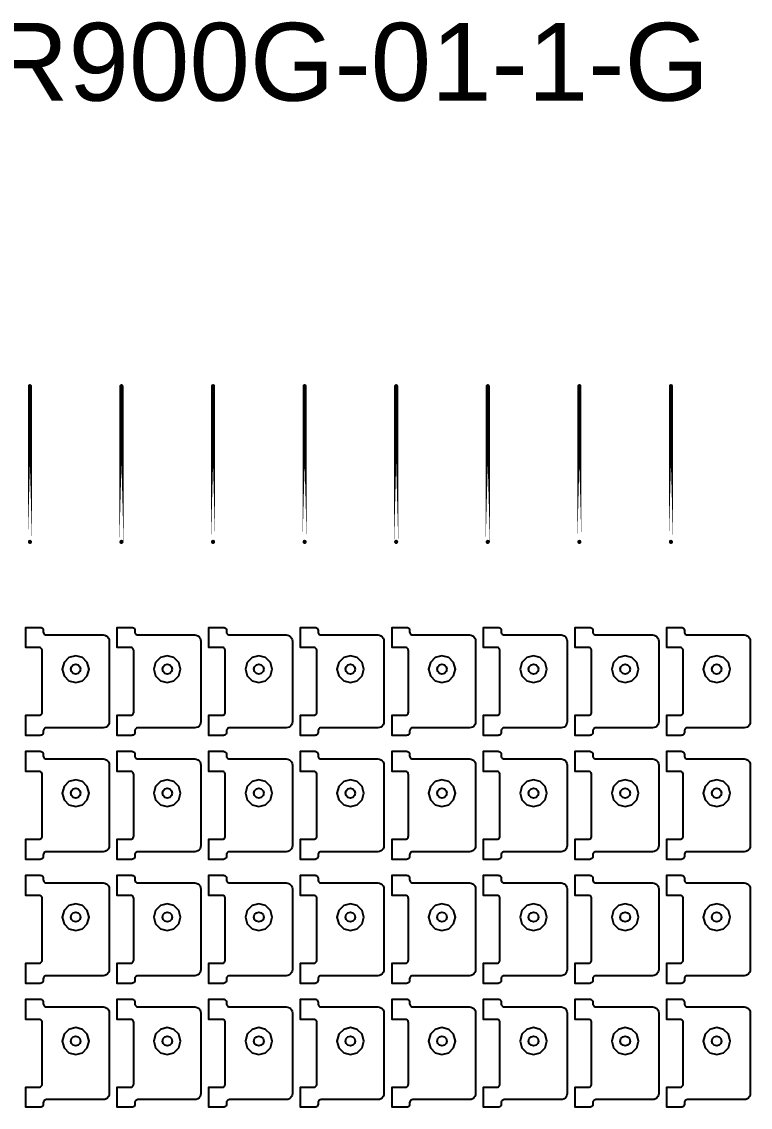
# Model space of a CAD drawing. Extents: x 11 to 212, y 11 to 212.
# Drawn here: x 107.51 to 121.55, y 161.51 to 182.42 of the extents above; entities that cross this region are included whole.
import ezdxf

# ---------------------------------------------------------------- set-up
doc = ezdxf.new("R2010")
doc.units = 0
doc.layers.get('0').update_dxf_attribs({"linetype": 'continuous'})
doc.layers.add('G', color=7, linetype='continuous')
doc.styles.get("Standard").update_dxf_attribs({"font": 'ARIAL.TTF'})

# ---------------------------------------------------------------- blocks, each defined once
blk = doc.blocks.new('cutlineendpoint')
at = {"const_width": 0.04}
blk.add_lwpolyline([(-0.02, 0, 1), (0.02, 0, 1)], format="xyb", close=True, dxfattribs=at)

msp = doc.modelspace()

# ---------------------------------------------------------------- linework, layer by layer
at = {"layer": 'G', "const_width": 0.08}
for points in [[(107.671, 172.4), (107.671, 175.4)], [(109.435, 172.4), (109.435, 175.4)], [(111.2, 172.4), (111.2, 175.4)], [(112.965, 172.4), (112.965, 175.4)], [(114.729, 172.4), (114.729, 175.4)], [(116.494, 172.4), (116.494, 175.4)], [(118.259, 172.4), (118.259, 175.4)], [(120.024, 172.4), (120.024, 175.4)]]:
    msp.add_lwpolyline(points, close=True, dxfattribs=at)
at = {"layer": 'G'}
for points in [[(107.847, 169.059), (107.862, 169.061), (107.876, 169.067), (107.889, 169.076), (107.898, 169.088), (107.904, 169.102), (107.906, 169.118), (107.906, 170.306), (107.904, 170.321), (107.898, 170.335), (107.889, 170.347), (107.876, 170.357), (107.862, 170.363), (107.847, 170.365), (107.591, 170.365), (107.591, 170.753), (107.871, 170.753), (107.886, 170.751), (107.9, 170.745), (107.912, 170.736), (107.922, 170.724), (107.927, 170.709), (107.929, 170.694), (107.929, 170.665), (107.931, 170.649), (107.937, 170.635), (107.947, 170.623), (107.959, 170.614), (107.973, 170.608), (107.988, 170.606), (109.082, 170.606), (109.113, 170.602), (109.141, 170.59), (109.166, 170.571), (109.184, 170.547), (109.196, 170.519), (109.2, 170.488), (109.2, 168.935), (109.196, 168.905), (109.184, 168.876), (109.166, 168.852), (109.141, 168.833), (109.113, 168.822), (109.082, 168.818), (107.988, 168.818), (107.973, 168.816), (107.959, 168.81), (107.947, 168.8), (107.937, 168.788), (107.931, 168.774), (107.929, 168.759), (107.929, 168.729), (107.927, 168.714), (107.922, 168.7), (107.912, 168.688), (107.9, 168.678), (107.886, 168.673), (107.871, 168.671), (107.591, 168.671), (107.591, 169.059)], [(109.612, 169.059), (109.627, 169.061), (109.641, 169.067), (109.653, 169.076), (109.663, 169.088), (109.669, 169.102), (109.671, 169.118), (109.671, 170.306), (109.669, 170.321), (109.663, 170.335), (109.653, 170.347), (109.641, 170.357), (109.627, 170.363), (109.612, 170.365), (109.355, 170.365), (109.355, 170.753), (109.635, 170.753), (109.651, 170.751), (109.665, 170.745), (109.677, 170.736), (109.686, 170.724), (109.692, 170.709), (109.694, 170.694), (109.694, 170.665), (109.696, 170.649), (109.702, 170.635), (109.711, 170.623), (109.724, 170.614), (109.738, 170.608), (109.753, 170.606), (110.847, 170.606), (110.878, 170.602), (110.906, 170.59), (110.93, 170.571), (110.949, 170.547), (110.961, 170.519), (110.965, 170.488), (110.965, 168.935), (110.961, 168.905), (110.949, 168.876), (110.93, 168.852), (110.906, 168.833), (110.878, 168.822), (110.847, 168.818), (109.753, 168.818), (109.738, 168.816), (109.724, 168.81), (109.711, 168.8), (109.702, 168.788), (109.696, 168.774), (109.694, 168.759), (109.694, 168.729), (109.692, 168.714), (109.686, 168.7), (109.677, 168.688), (109.665, 168.678), (109.651, 168.673), (109.635, 168.671), (109.355, 168.671), (109.355, 169.059)], [(111.376, 169.059), (111.392, 169.061), (111.406, 169.067), (111.418, 169.076), (111.427, 169.088), (111.433, 169.102), (111.435, 169.118), (111.435, 170.306), (111.433, 170.321), (111.427, 170.335), (111.418, 170.347), (111.406, 170.357), (111.392, 170.363), (111.376, 170.365), (111.12, 170.365), (111.12, 170.753), (111.4, 170.753), (111.415, 170.751), (111.429, 170.745), (111.442, 170.736), (111.451, 170.724), (111.457, 170.709), (111.459, 170.694), (111.459, 170.665), (111.461, 170.649), (111.467, 170.635), (111.476, 170.623), (111.488, 170.614), (111.502, 170.608), (111.518, 170.606), (112.612, 170.606), (112.642, 170.602), (112.671, 170.59), (112.695, 170.571), (112.714, 170.547), (112.725, 170.519), (112.729, 170.488), (112.729, 168.935), (112.725, 168.905), (112.714, 168.876), (112.695, 168.852), (112.671, 168.833), (112.642, 168.822), (112.612, 168.818), (111.518, 168.818), (111.502, 168.816), (111.488, 168.81), (111.476, 168.8), (111.467, 168.788), (111.461, 168.774), (111.459, 168.759), (111.459, 168.729), (111.457, 168.714), (111.451, 168.7), (111.442, 168.688), (111.429, 168.678), (111.415, 168.673), (111.4, 168.671), (111.12, 168.671), (111.12, 169.059)], [(113.141, 169.059), (113.156, 169.061), (113.171, 169.067), (113.183, 169.076), (113.192, 169.088), (113.198, 169.102), (113.2, 169.118), (113.2, 170.306), (113.198, 170.321), (113.192, 170.335), (113.183, 170.347), (113.171, 170.357), (113.156, 170.363), (113.141, 170.365), (112.885, 170.365), (112.885, 170.753), (113.165, 170.753), (113.18, 170.751), (113.194, 170.745), (113.206, 170.736), (113.216, 170.724), (113.222, 170.709), (113.224, 170.694), (113.224, 170.665), (113.226, 170.649), (113.231, 170.635), (113.241, 170.623), (113.253, 170.614), (113.267, 170.608), (113.282, 170.606), (114.376, 170.606), (114.407, 170.602), (114.435, 170.59), (114.46, 170.571), (114.478, 170.547), (114.49, 170.519), (114.494, 170.488), (114.494, 168.935), (114.49, 168.905), (114.478, 168.876), (114.46, 168.852), (114.435, 168.833), (114.407, 168.822), (114.376, 168.818), (113.282, 168.818), (113.267, 168.816), (113.253, 168.81), (113.241, 168.8), (113.231, 168.788), (113.226, 168.774), (113.224, 168.759), (113.224, 168.729), (113.222, 168.714), (113.216, 168.7), (113.206, 168.688), (113.194, 168.678), (113.18, 168.673), (113.165, 168.671), (112.885, 168.671), (112.885, 169.059)], [(114.906, 169.059), (114.921, 169.061), (114.935, 169.067), (114.947, 169.076), (114.957, 169.088), (114.963, 169.102), (114.965, 169.118), (114.965, 170.306), (114.963, 170.321), (114.957, 170.335), (114.947, 170.347), (114.935, 170.357), (114.921, 170.363), (114.906, 170.365), (114.649, 170.365), (114.649, 170.753), (114.929, 170.753), (114.945, 170.751), (114.959, 170.745), (114.971, 170.736), (114.98, 170.724), (114.986, 170.709), (114.988, 170.694), (114.988, 170.665), (114.99, 170.649), (114.996, 170.635), (115.005, 170.623), (115.018, 170.614), (115.032, 170.608), (115.047, 170.606), (116.141, 170.606), (116.172, 170.602), (116.2, 170.59), (116.224, 170.571), (116.243, 170.547), (116.255, 170.519), (116.259, 170.488), (116.259, 168.935), (116.255, 168.905), (116.243, 168.876), (116.224, 168.852), (116.2, 168.833), (116.172, 168.822), (116.141, 168.818), (115.047, 168.818), (115.032, 168.816), (115.018, 168.81), (115.005, 168.8), (114.996, 168.788), (114.99, 168.774), (114.988, 168.759), (114.988, 168.729), (114.986, 168.714), (114.98, 168.7), (114.971, 168.688), (114.959, 168.678), (114.945, 168.673), (114.929, 168.671), (114.649, 168.671), (114.649, 169.059)], [(116.671, 169.059), (116.686, 169.061), (116.7, 169.067), (116.712, 169.076), (116.722, 169.088), (116.727, 169.102), (116.729, 169.118), (116.729, 170.306), (116.727, 170.321), (116.722, 170.335), (116.712, 170.347), (116.7, 170.357), (116.686, 170.363), (116.671, 170.365), (116.414, 170.365), (116.414, 170.753), (116.694, 170.753), (116.709, 170.751), (116.724, 170.745), (116.736, 170.736), (116.745, 170.724), (116.751, 170.709), (116.753, 170.694), (116.753, 170.665), (116.755, 170.649), (116.761, 170.635), (116.77, 170.623), (116.782, 170.614), (116.797, 170.608), (116.812, 170.606), (117.906, 170.606), (117.936, 170.602), (117.965, 170.59), (117.989, 170.571), (118.008, 170.547), (118.02, 170.519), (118.024, 170.488), (118.024, 168.935), (118.02, 168.905), (118.008, 168.876), (117.989, 168.852), (117.965, 168.833), (117.936, 168.822), (117.906, 168.818), (116.812, 168.818), (116.797, 168.816), (116.782, 168.81), (116.77, 168.8), (116.761, 168.788), (116.755, 168.774), (116.753, 168.759), (116.753, 168.729), (116.751, 168.714), (116.745, 168.7), (116.736, 168.688), (116.724, 168.678), (116.709, 168.673), (116.694, 168.671), (116.414, 168.671), (116.414, 169.059)], [(118.435, 169.059), (118.451, 169.061), (118.465, 169.067), (118.477, 169.076), (118.486, 169.088), (118.492, 169.102), (118.494, 169.118), (118.494, 170.306), (118.492, 170.321), (118.486, 170.335), (118.477, 170.347), (118.465, 170.357), (118.451, 170.363), (118.435, 170.365), (118.179, 170.365), (118.179, 170.753), (118.459, 170.753), (118.474, 170.751), (118.488, 170.745), (118.5, 170.736), (118.51, 170.724), (118.516, 170.709), (118.518, 170.694), (118.518, 170.665), (118.52, 170.649), (118.526, 170.635), (118.535, 170.623), (118.547, 170.614), (118.561, 170.608), (118.576, 170.606), (119.671, 170.606), (119.701, 170.602), (119.729, 170.59), (119.754, 170.571), (119.772, 170.547), (119.784, 170.519), (119.788, 170.488), (119.788, 168.935), (119.784, 168.905), (119.772, 168.876), (119.754, 168.852), (119.729, 168.833), (119.701, 168.822), (119.671, 168.818), (118.576, 168.818), (118.561, 168.816), (118.547, 168.81), (118.535, 168.8), (118.526, 168.788), (118.52, 168.774), (118.518, 168.759), (118.518, 168.729), (118.516, 168.714), (118.51, 168.7), (118.5, 168.688), (118.488, 168.678), (118.474, 168.673), (118.459, 168.671), (118.179, 168.671), (118.179, 169.059)], [(120.2, 169.059), (120.215, 169.061), (120.229, 169.067), (120.242, 169.076), (120.251, 169.088), (120.257, 169.102), (120.259, 169.118), (120.259, 170.306), (120.257, 170.321), (120.251, 170.335), (120.242, 170.347), (120.229, 170.357), (120.215, 170.363), (120.2, 170.365), (119.944, 170.365), (119.944, 170.753), (120.224, 170.753), (120.239, 170.751), (120.253, 170.745), (120.265, 170.736), (120.274, 170.724), (120.28, 170.709), (120.282, 170.694), (120.282, 170.665), (120.284, 170.649), (120.29, 170.635), (120.3, 170.623), (120.312, 170.614), (120.326, 170.608), (120.341, 170.606), (121.435, 170.606), (121.466, 170.602), (121.494, 170.59), (121.518, 170.571), (121.537, 170.547), (121.549, 170.519), (121.553, 170.488), (121.553, 168.935), (121.549, 168.905), (121.537, 168.876), (121.518, 168.852), (121.494, 168.833), (121.466, 168.822), (121.435, 168.818), (120.341, 168.818), (120.326, 168.816), (120.312, 168.81), (120.3, 168.8), (120.29, 168.788), (120.284, 168.774), (120.282, 168.759), (120.282, 168.729), (120.28, 168.714), (120.274, 168.7), (120.265, 168.688), (120.253, 168.678), (120.239, 168.673), (120.224, 168.671), (119.944, 168.671), (119.944, 169.059)], [(108.777, 169.818), (108.812, 169.947), (108.777, 170.076), (108.682, 170.171), (108.553, 170.206), (108.424, 170.171), (108.329, 170.076), (108.294, 169.947), (108.329, 169.818), (108.424, 169.723), (108.553, 169.688), (108.682, 169.723)], [(110.542, 169.818), (110.576, 169.947), (110.542, 170.076), (110.447, 170.171), (110.318, 170.206), (110.188, 170.171), (110.093, 170.076), (110.059, 169.947), (110.093, 169.818), (110.188, 169.723), (110.318, 169.688), (110.447, 169.723)], [(112.307, 169.818), (112.341, 169.947), (112.307, 170.076), (112.212, 170.171), (112.082, 170.206), (111.953, 170.171), (111.858, 170.076), (111.824, 169.947), (111.858, 169.818), (111.953, 169.723), (112.082, 169.688), (112.212, 169.723)], [(114.071, 169.818), (114.106, 169.947), (114.071, 170.076), (113.976, 170.171), (113.847, 170.206), (113.718, 170.171), (113.623, 170.076), (113.588, 169.947), (113.623, 169.818), (113.718, 169.723), (113.847, 169.688), (113.976, 169.723)], [(115.836, 169.818), (115.871, 169.947), (115.836, 170.076), (115.741, 170.171), (115.612, 170.206), (115.482, 170.171), (115.388, 170.076), (115.353, 169.947), (115.388, 169.818), (115.482, 169.723), (115.612, 169.688), (115.741, 169.723)], [(117.601, 169.818), (117.635, 169.947), (117.601, 170.076), (117.506, 170.171), (117.376, 170.206), (117.247, 170.171), (117.152, 170.076), (117.118, 169.947), (117.152, 169.818), (117.247, 169.723), (117.376, 169.688), (117.506, 169.723)], [(119.365, 169.818), (119.4, 169.947), (119.365, 170.076), (119.271, 170.171), (119.141, 170.206), (119.012, 170.171), (118.917, 170.076), (118.882, 169.947), (118.917, 169.818), (119.012, 169.723), (119.141, 169.688), (119.271, 169.723)], [(121.13, 169.818), (121.165, 169.947), (121.13, 170.076), (121.035, 170.171), (120.906, 170.206), (120.776, 170.171), (120.682, 170.076), (120.647, 169.947), (120.682, 169.818), (120.776, 169.723), (120.906, 169.688), (121.035, 169.723)], [(108.647, 169.947), (108.634, 169.9), (108.6, 169.866), (108.553, 169.853), (108.506, 169.866), (108.471, 169.9), (108.459, 169.947), (108.471, 169.994), (108.506, 170.029), (108.553, 170.041), (108.6, 170.029), (108.634, 169.994)], [(110.412, 169.947), (110.399, 169.9), (110.365, 169.866), (110.318, 169.853), (110.271, 169.866), (110.236, 169.9), (110.224, 169.947), (110.236, 169.994), (110.271, 170.029), (110.318, 170.041), (110.365, 170.029), (110.399, 169.994)], [(112.176, 169.947), (112.164, 169.9), (112.129, 169.866), (112.082, 169.853), (112.035, 169.866), (112.001, 169.9), (111.988, 169.947), (112.001, 169.994), (112.035, 170.029), (112.082, 170.041), (112.129, 170.029), (112.164, 169.994)], [(113.941, 169.947), (113.929, 169.9), (113.894, 169.866), (113.847, 169.853), (113.8, 169.866), (113.766, 169.9), (113.753, 169.947), (113.766, 169.994), (113.8, 170.029), (113.847, 170.041), (113.894, 170.029), (113.929, 169.994)], [(115.706, 169.947), (115.693, 169.9), (115.659, 169.866), (115.612, 169.853), (115.565, 169.866), (115.53, 169.9), (115.518, 169.947), (115.53, 169.994), (115.565, 170.029), (115.612, 170.041), (115.659, 170.029), (115.693, 169.994)], [(117.471, 169.947), (117.458, 169.9), (117.424, 169.866), (117.376, 169.853), (117.329, 169.866), (117.295, 169.9), (117.282, 169.947), (117.295, 169.994), (117.329, 170.029), (117.376, 170.041), (117.424, 170.029), (117.458, 169.994)], [(119.235, 169.947), (119.223, 169.9), (119.188, 169.866), (119.141, 169.853), (119.094, 169.866), (119.06, 169.9), (119.047, 169.947), (119.06, 169.994), (119.094, 170.029), (119.141, 170.041), (119.188, 170.029), (119.223, 169.994)], [(121, 169.947), (120.987, 169.9), (120.953, 169.866), (120.906, 169.853), (120.859, 169.866), (120.824, 169.9), (120.812, 169.947), (120.824, 169.994), (120.859, 170.029), (120.906, 170.041), (120.953, 170.029), (120.987, 169.994)], [(107.847, 166.671), (107.862, 166.673), (107.876, 166.678), (107.889, 166.688), (107.898, 166.7), (107.904, 166.714), (107.906, 166.729), (107.906, 167.918), (107.904, 167.933), (107.898, 167.947), (107.889, 167.959), (107.876, 167.969), (107.862, 167.974), (107.847, 167.976), (107.591, 167.976), (107.591, 168.365), (107.871, 168.365), (107.886, 168.363), (107.9, 168.357), (107.912, 168.347), (107.922, 168.335), (107.927, 168.321), (107.929, 168.306), (107.929, 168.276), (107.931, 168.261), (107.937, 168.247), (107.947, 168.235), (107.959, 168.226), (107.973, 168.22), (107.988, 168.218), (109.082, 168.218), (109.113, 168.214), (109.141, 168.202), (109.166, 168.183), (109.184, 168.159), (109.196, 168.13), (109.2, 168.1), (109.2, 166.547), (109.196, 166.517), (109.184, 166.488), (109.166, 166.464), (109.141, 166.445), (109.113, 166.433), (109.082, 166.429), (107.988, 166.429), (107.973, 166.427), (107.959, 166.422), (107.947, 166.412), (107.937, 166.4), (107.931, 166.386), (107.929, 166.371), (107.929, 166.341), (107.927, 166.326), (107.922, 166.312), (107.912, 166.3), (107.9, 166.29), (107.886, 166.284), (107.871, 166.282), (107.591, 166.282), (107.591, 166.671)], [(109.612, 166.671), (109.627, 166.673), (109.641, 166.678), (109.653, 166.688), (109.663, 166.7), (109.669, 166.714), (109.671, 166.729), (109.671, 167.918), (109.669, 167.933), (109.663, 167.947), (109.653, 167.959), (109.641, 167.969), (109.627, 167.974), (109.612, 167.976), (109.355, 167.976), (109.355, 168.365), (109.635, 168.365), (109.651, 168.363), (109.665, 168.357), (109.677, 168.347), (109.686, 168.335), (109.692, 168.321), (109.694, 168.306), (109.694, 168.276), (109.696, 168.261), (109.702, 168.247), (109.711, 168.235), (109.724, 168.226), (109.738, 168.22), (109.753, 168.218), (110.847, 168.218), (110.878, 168.214), (110.906, 168.202), (110.93, 168.183), (110.949, 168.159), (110.961, 168.13), (110.965, 168.1), (110.965, 166.547), (110.961, 166.517), (110.949, 166.488), (110.93, 166.464), (110.906, 166.445), (110.878, 166.433), (110.847, 166.429), (109.753, 166.429), (109.738, 166.427), (109.724, 166.422), (109.711, 166.412), (109.702, 166.4), (109.696, 166.386), (109.694, 166.371), (109.694, 166.341), (109.692, 166.326), (109.686, 166.312), (109.677, 166.3), (109.665, 166.29), (109.651, 166.284), (109.635, 166.282), (109.355, 166.282), (109.355, 166.671)], [(111.376, 166.671), (111.392, 166.673), (111.406, 166.678), (111.418, 166.688), (111.427, 166.7), (111.433, 166.714), (111.435, 166.729), (111.435, 167.918), (111.433, 167.933), (111.427, 167.947), (111.418, 167.959), (111.406, 167.969), (111.392, 167.974), (111.376, 167.976), (111.12, 167.976), (111.12, 168.365), (111.4, 168.365), (111.415, 168.363), (111.429, 168.357), (111.442, 168.347), (111.451, 168.335), (111.457, 168.321), (111.459, 168.306), (111.459, 168.276), (111.461, 168.261), (111.467, 168.247), (111.476, 168.235), (111.488, 168.226), (111.502, 168.22), (111.518, 168.218), (112.612, 168.218), (112.642, 168.214), (112.671, 168.202), (112.695, 168.183), (112.714, 168.159), (112.725, 168.13), (112.729, 168.1), (112.729, 166.547), (112.725, 166.517), (112.714, 166.488), (112.695, 166.464), (112.671, 166.445), (112.642, 166.433), (112.612, 166.429), (111.518, 166.429), (111.502, 166.427), (111.488, 166.422), (111.476, 166.412), (111.467, 166.4), (111.461, 166.386), (111.459, 166.371), (111.459, 166.341), (111.457, 166.326), (111.451, 166.312), (111.442, 166.3), (111.429, 166.29), (111.415, 166.284), (111.4, 166.282), (111.12, 166.282), (111.12, 166.671)], [(113.141, 166.671), (113.156, 166.673), (113.171, 166.678), (113.183, 166.688), (113.192, 166.7), (113.198, 166.714), (113.2, 166.729), (113.2, 167.918), (113.198, 167.933), (113.192, 167.947), (113.183, 167.959), (113.171, 167.969), (113.156, 167.974), (113.141, 167.976), (112.885, 167.976), (112.885, 168.365), (113.165, 168.365), (113.18, 168.363), (113.194, 168.357), (113.206, 168.347), (113.216, 168.335), (113.222, 168.321), (113.224, 168.306), (113.224, 168.276), (113.226, 168.261), (113.231, 168.247), (113.241, 168.235), (113.253, 168.226), (113.267, 168.22), (113.282, 168.218), (114.376, 168.218), (114.407, 168.214), (114.435, 168.202), (114.46, 168.183), (114.478, 168.159), (114.49, 168.13), (114.494, 168.1), (114.494, 166.547), (114.49, 166.517), (114.478, 166.488), (114.46, 166.464), (114.435, 166.445), (114.407, 166.433), (114.376, 166.429), (113.282, 166.429), (113.267, 166.427), (113.253, 166.422), (113.241, 166.412), (113.231, 166.4), (113.226, 166.386), (113.224, 166.371), (113.224, 166.341), (113.222, 166.326), (113.216, 166.312), (113.206, 166.3), (113.194, 166.29), (113.18, 166.284), (113.165, 166.282), (112.885, 166.282), (112.885, 166.671)], [(114.906, 166.671), (114.921, 166.673), (114.935, 166.678), (114.947, 166.688), (114.957, 166.7), (114.963, 166.714), (114.965, 166.729), (114.965, 167.918), (114.963, 167.933), (114.957, 167.947), (114.947, 167.959), (114.935, 167.969), (114.921, 167.974), (114.906, 167.976), (114.649, 167.976), (114.649, 168.365), (114.929, 168.365), (114.945, 168.363), (114.959, 168.357), (114.971, 168.347), (114.98, 168.335), (114.986, 168.321), (114.988, 168.306), (114.988, 168.276), (114.99, 168.261), (114.996, 168.247), (115.005, 168.235), (115.018, 168.226), (115.032, 168.22), (115.047, 168.218), (116.141, 168.218), (116.172, 168.214), (116.2, 168.202), (116.224, 168.183), (116.243, 168.159), (116.255, 168.13), (116.259, 168.1), (116.259, 166.547), (116.255, 166.517), (116.243, 166.488), (116.224, 166.464), (116.2, 166.445), (116.172, 166.433), (116.141, 166.429), (115.047, 166.429), (115.032, 166.427), (115.018, 166.422), (115.005, 166.412), (114.996, 166.4), (114.99, 166.386), (114.988, 166.371), (114.988, 166.341), (114.986, 166.326), (114.98, 166.312), (114.971, 166.3), (114.959, 166.29), (114.945, 166.284), (114.929, 166.282), (114.649, 166.282), (114.649, 166.671)], [(116.671, 166.671), (116.686, 166.673), (116.7, 166.678), (116.712, 166.688), (116.722, 166.7), (116.727, 166.714), (116.729, 166.729), (116.729, 167.918), (116.727, 167.933), (116.722, 167.947), (116.712, 167.959), (116.7, 167.969), (116.686, 167.974), (116.671, 167.976), (116.414, 167.976), (116.414, 168.365), (116.694, 168.365), (116.709, 168.363), (116.724, 168.357), (116.736, 168.347), (116.745, 168.335), (116.751, 168.321), (116.753, 168.306), (116.753, 168.276), (116.755, 168.261), (116.761, 168.247), (116.77, 168.235), (116.782, 168.226), (116.797, 168.22), (116.812, 168.218), (117.906, 168.218), (117.936, 168.214), (117.965, 168.202), (117.989, 168.183), (118.008, 168.159), (118.02, 168.13), (118.024, 168.1), (118.024, 166.547), (118.02, 166.517), (118.008, 166.488), (117.989, 166.464), (117.965, 166.445), (117.936, 166.433), (117.906, 166.429), (116.812, 166.429), (116.797, 166.427), (116.782, 166.422), (116.77, 166.412), (116.761, 166.4), (116.755, 166.386), (116.753, 166.371), (116.753, 166.341), (116.751, 166.326), (116.745, 166.312), (116.736, 166.3), (116.724, 166.29), (116.709, 166.284), (116.694, 166.282), (116.414, 166.282), (116.414, 166.671)], [(118.435, 166.671), (118.451, 166.673), (118.465, 166.678), (118.477, 166.688), (118.486, 166.7), (118.492, 166.714), (118.494, 166.729), (118.494, 167.918), (118.492, 167.933), (118.486, 167.947), (118.477, 167.959), (118.465, 167.969), (118.451, 167.974), (118.435, 167.976), (118.179, 167.976), (118.179, 168.365), (118.459, 168.365), (118.474, 168.363), (118.488, 168.357), (118.5, 168.347), (118.51, 168.335), (118.516, 168.321), (118.518, 168.306), (118.518, 168.276), (118.52, 168.261), (118.526, 168.247), (118.535, 168.235), (118.547, 168.226), (118.561, 168.22), (118.576, 168.218), (119.671, 168.218), (119.701, 168.214), (119.729, 168.202), (119.754, 168.183), (119.772, 168.159), (119.784, 168.13), (119.788, 168.1), (119.788, 166.547), (119.784, 166.517), (119.772, 166.488), (119.754, 166.464), (119.729, 166.445), (119.701, 166.433), (119.671, 166.429), (118.576, 166.429), (118.561, 166.427), (118.547, 166.422), (118.535, 166.412), (118.526, 166.4), (118.52, 166.386), (118.518, 166.371), (118.518, 166.341), (118.516, 166.326), (118.51, 166.312), (118.5, 166.3), (118.488, 166.29), (118.474, 166.284), (118.459, 166.282), (118.179, 166.282), (118.179, 166.671)], [(120.2, 166.671), (120.215, 166.673), (120.229, 166.678), (120.242, 166.688), (120.251, 166.7), (120.257, 166.714), (120.259, 166.729), (120.259, 167.918), (120.257, 167.933), (120.251, 167.947), (120.242, 167.959), (120.229, 167.969), (120.215, 167.974), (120.2, 167.976), (119.944, 167.976), (119.944, 168.365), (120.224, 168.365), (120.239, 168.363), (120.253, 168.357), (120.265, 168.347), (120.274, 168.335), (120.28, 168.321), (120.282, 168.306), (120.282, 168.276), (120.284, 168.261), (120.29, 168.247), (120.3, 168.235), (120.312, 168.226), (120.326, 168.22), (120.341, 168.218), (121.435, 168.218), (121.466, 168.214), (121.494, 168.202), (121.518, 168.183), (121.537, 168.159), (121.549, 168.13), (121.553, 168.1), (121.553, 166.547), (121.549, 166.517), (121.537, 166.488), (121.518, 166.464), (121.494, 166.445), (121.466, 166.433), (121.435, 166.429), (120.341, 166.429), (120.326, 166.427), (120.312, 166.422), (120.3, 166.412), (120.29, 166.4), (120.284, 166.386), (120.282, 166.371), (120.282, 166.341), (120.28, 166.326), (120.274, 166.312), (120.265, 166.3), (120.253, 166.29), (120.239, 166.284), (120.224, 166.282), (119.944, 166.282), (119.944, 166.671)], [(108.777, 167.429), (108.812, 167.559), (108.777, 167.688), (108.682, 167.783), (108.553, 167.818), (108.424, 167.783), (108.329, 167.688), (108.294, 167.559), (108.329, 167.429), (108.424, 167.335), (108.553, 167.3), (108.682, 167.335)], [(110.542, 167.429), (110.576, 167.559), (110.542, 167.688), (110.447, 167.783), (110.318, 167.818), (110.188, 167.783), (110.093, 167.688), (110.059, 167.559), (110.093, 167.429), (110.188, 167.335), (110.318, 167.3), (110.447, 167.335)], [(112.307, 167.429), (112.341, 167.559), (112.307, 167.688), (112.212, 167.783), (112.082, 167.818), (111.953, 167.783), (111.858, 167.688), (111.824, 167.559), (111.858, 167.429), (111.953, 167.335), (112.082, 167.3), (112.212, 167.335)], [(114.071, 167.429), (114.106, 167.559), (114.071, 167.688), (113.976, 167.783), (113.847, 167.818), (113.718, 167.783), (113.623, 167.688), (113.588, 167.559), (113.623, 167.429), (113.718, 167.335), (113.847, 167.3), (113.976, 167.335)], [(115.836, 167.429), (115.871, 167.559), (115.836, 167.688), (115.741, 167.783), (115.612, 167.818), (115.482, 167.783), (115.388, 167.688), (115.353, 167.559), (115.388, 167.429), (115.482, 167.335), (115.612, 167.3), (115.741, 167.335)], [(117.601, 167.429), (117.635, 167.559), (117.601, 167.688), (117.506, 167.783), (117.376, 167.818), (117.247, 167.783), (117.152, 167.688), (117.118, 167.559), (117.152, 167.429), (117.247, 167.335), (117.376, 167.3), (117.506, 167.335)], [(119.365, 167.429), (119.4, 167.559), (119.365, 167.688), (119.271, 167.783), (119.141, 167.818), (119.012, 167.783), (118.917, 167.688), (118.882, 167.559), (118.917, 167.429), (119.012, 167.335), (119.141, 167.3), (119.271, 167.335)], [(121.13, 167.429), (121.165, 167.559), (121.13, 167.688), (121.035, 167.783), (120.906, 167.818), (120.776, 167.783), (120.682, 167.688), (120.647, 167.559), (120.682, 167.429), (120.776, 167.335), (120.906, 167.3), (121.035, 167.335)], [(108.647, 167.559), (108.634, 167.512), (108.6, 167.477), (108.553, 167.465), (108.506, 167.477), (108.471, 167.512), (108.459, 167.559), (108.471, 167.606), (108.506, 167.64), (108.553, 167.653), (108.6, 167.64), (108.634, 167.606)], [(110.412, 167.559), (110.399, 167.512), (110.365, 167.477), (110.318, 167.465), (110.271, 167.477), (110.236, 167.512), (110.224, 167.559), (110.236, 167.606), (110.271, 167.64), (110.318, 167.653), (110.365, 167.64), (110.399, 167.606)], [(112.176, 167.559), (112.164, 167.512), (112.129, 167.477), (112.082, 167.465), (112.035, 167.477), (112.001, 167.512), (111.988, 167.559), (112.001, 167.606), (112.035, 167.64), (112.082, 167.653), (112.129, 167.64), (112.164, 167.606)], [(113.941, 167.559), (113.929, 167.512), (113.894, 167.477), (113.847, 167.465), (113.8, 167.477), (113.766, 167.512), (113.753, 167.559), (113.766, 167.606), (113.8, 167.64), (113.847, 167.653), (113.894, 167.64), (113.929, 167.606)], [(115.706, 167.559), (115.693, 167.512), (115.659, 167.477), (115.612, 167.465), (115.565, 167.477), (115.53, 167.512), (115.518, 167.559), (115.53, 167.606), (115.565, 167.64), (115.612, 167.653), (115.659, 167.64), (115.693, 167.606)], [(117.471, 167.559), (117.458, 167.512), (117.424, 167.477), (117.376, 167.465), (117.329, 167.477), (117.295, 167.512), (117.282, 167.559), (117.295, 167.606), (117.329, 167.64), (117.376, 167.653), (117.424, 167.64), (117.458, 167.606)], [(119.235, 167.559), (119.223, 167.512), (119.188, 167.477), (119.141, 167.465), (119.094, 167.477), (119.06, 167.512), (119.047, 167.559), (119.06, 167.606), (119.094, 167.64), (119.141, 167.653), (119.188, 167.64), (119.223, 167.606)], [(121, 167.559), (120.987, 167.512), (120.953, 167.477), (120.906, 167.465), (120.859, 167.477), (120.824, 167.512), (120.812, 167.559), (120.824, 167.606), (120.859, 167.64), (120.906, 167.653), (120.953, 167.64), (120.987, 167.606)], [(107.847, 164.282), (107.862, 164.284), (107.876, 164.29), (107.889, 164.3), (107.898, 164.312), (107.904, 164.326), (107.906, 164.341), (107.906, 165.529), (107.904, 165.545), (107.898, 165.559), (107.889, 165.571), (107.876, 165.58), (107.862, 165.586), (107.847, 165.588), (107.591, 165.588), (107.591, 165.976), (107.871, 165.976), (107.886, 165.974), (107.9, 165.969), (107.912, 165.959), (107.922, 165.947), (107.927, 165.933), (107.929, 165.918), (107.929, 165.888), (107.931, 165.873), (107.937, 165.859), (107.947, 165.847), (107.959, 165.837), (107.973, 165.831), (107.988, 165.829), (109.082, 165.829), (109.113, 165.825), (109.141, 165.814), (109.166, 165.795), (109.184, 165.771), (109.196, 165.742), (109.2, 165.712), (109.2, 164.159), (109.196, 164.128), (109.184, 164.1), (109.166, 164.076), (109.141, 164.057), (109.113, 164.045), (109.082, 164.041), (107.988, 164.041), (107.973, 164.039), (107.959, 164.033), (107.947, 164.024), (107.937, 164.012), (107.931, 163.998), (107.929, 163.982), (107.929, 163.953), (107.927, 163.938), (107.922, 163.924), (107.912, 163.911), (107.9, 163.902), (107.886, 163.896), (107.871, 163.894), (107.591, 163.894), (107.591, 164.282)], [(109.612, 164.282), (109.627, 164.284), (109.641, 164.29), (109.653, 164.3), (109.663, 164.312), (109.669, 164.326), (109.671, 164.341), (109.671, 165.529), (109.669, 165.545), (109.663, 165.559), (109.653, 165.571), (109.641, 165.58), (109.627, 165.586), (109.612, 165.588), (109.355, 165.588), (109.355, 165.976), (109.635, 165.976), (109.651, 165.974), (109.665, 165.969), (109.677, 165.959), (109.686, 165.947), (109.692, 165.933), (109.694, 165.918), (109.694, 165.888), (109.696, 165.873), (109.702, 165.859), (109.711, 165.847), (109.724, 165.837), (109.738, 165.831), (109.753, 165.829), (110.847, 165.829), (110.878, 165.825), (110.906, 165.814), (110.93, 165.795), (110.949, 165.771), (110.961, 165.742), (110.965, 165.712), (110.965, 164.159), (110.961, 164.128), (110.949, 164.1), (110.93, 164.076), (110.906, 164.057), (110.878, 164.045), (110.847, 164.041), (109.753, 164.041), (109.738, 164.039), (109.724, 164.033), (109.711, 164.024), (109.702, 164.012), (109.696, 163.998), (109.694, 163.982), (109.694, 163.953), (109.692, 163.938), (109.686, 163.924), (109.677, 163.911), (109.665, 163.902), (109.651, 163.896), (109.635, 163.894), (109.355, 163.894), (109.355, 164.282)], [(111.376, 164.282), (111.392, 164.284), (111.406, 164.29), (111.418, 164.3), (111.427, 164.312), (111.433, 164.326), (111.435, 164.341), (111.435, 165.529), (111.433, 165.545), (111.427, 165.559), (111.418, 165.571), (111.406, 165.58), (111.392, 165.586), (111.376, 165.588), (111.12, 165.588), (111.12, 165.976), (111.4, 165.976), (111.415, 165.974), (111.429, 165.969), (111.442, 165.959), (111.451, 165.947), (111.457, 165.933), (111.459, 165.918), (111.459, 165.888), (111.461, 165.873), (111.467, 165.859), (111.476, 165.847), (111.488, 165.837), (111.502, 165.831), (111.518, 165.829), (112.612, 165.829), (112.642, 165.825), (112.671, 165.814), (112.695, 165.795), (112.714, 165.771), (112.725, 165.742), (112.729, 165.712), (112.729, 164.159), (112.725, 164.128), (112.714, 164.1), (112.695, 164.076), (112.671, 164.057), (112.642, 164.045), (112.612, 164.041), (111.518, 164.041), (111.502, 164.039), (111.488, 164.033), (111.476, 164.024), (111.467, 164.012), (111.461, 163.998), (111.459, 163.982), (111.459, 163.953), (111.457, 163.938), (111.451, 163.924), (111.442, 163.911), (111.429, 163.902), (111.415, 163.896), (111.4, 163.894), (111.12, 163.894), (111.12, 164.282)], [(113.141, 164.282), (113.156, 164.284), (113.171, 164.29), (113.183, 164.3), (113.192, 164.312), (113.198, 164.326), (113.2, 164.341), (113.2, 165.529), (113.198, 165.545), (113.192, 165.559), (113.183, 165.571), (113.171, 165.58), (113.156, 165.586), (113.141, 165.588), (112.885, 165.588), (112.885, 165.976), (113.165, 165.976), (113.18, 165.974), (113.194, 165.969), (113.206, 165.959), (113.216, 165.947), (113.222, 165.933), (113.224, 165.918), (113.224, 165.888), (113.226, 165.873), (113.231, 165.859), (113.241, 165.847), (113.253, 165.837), (113.267, 165.831), (113.282, 165.829), (114.376, 165.829), (114.407, 165.825), (114.435, 165.814), (114.46, 165.795), (114.478, 165.771), (114.49, 165.742), (114.494, 165.712), (114.494, 164.159), (114.49, 164.128), (114.478, 164.1), (114.46, 164.076), (114.435, 164.057), (114.407, 164.045), (114.376, 164.041), (113.282, 164.041), (113.267, 164.039), (113.253, 164.033), (113.241, 164.024), (113.231, 164.012), (113.226, 163.998), (113.224, 163.982), (113.224, 163.953), (113.222, 163.938), (113.216, 163.924), (113.206, 163.911), (113.194, 163.902), (113.18, 163.896), (113.165, 163.894), (112.885, 163.894), (112.885, 164.282)], [(114.906, 164.282), (114.921, 164.284), (114.935, 164.29), (114.947, 164.3), (114.957, 164.312), (114.963, 164.326), (114.965, 164.341), (114.965, 165.529), (114.963, 165.545), (114.957, 165.559), (114.947, 165.571), (114.935, 165.58), (114.921, 165.586), (114.906, 165.588), (114.649, 165.588), (114.649, 165.976), (114.929, 165.976), (114.945, 165.974), (114.959, 165.969), (114.971, 165.959), (114.98, 165.947), (114.986, 165.933), (114.988, 165.918), (114.988, 165.888), (114.99, 165.873), (114.996, 165.859), (115.005, 165.847), (115.018, 165.837), (115.032, 165.831), (115.047, 165.829), (116.141, 165.829), (116.172, 165.825), (116.2, 165.814), (116.224, 165.795), (116.243, 165.771), (116.255, 165.742), (116.259, 165.712), (116.259, 164.159), (116.255, 164.128), (116.243, 164.1), (116.224, 164.076), (116.2, 164.057), (116.172, 164.045), (116.141, 164.041), (115.047, 164.041), (115.032, 164.039), (115.018, 164.033), (115.005, 164.024), (114.996, 164.012), (114.99, 163.998), (114.988, 163.982), (114.988, 163.953), (114.986, 163.938), (114.98, 163.924), (114.971, 163.911), (114.959, 163.902), (114.945, 163.896), (114.929, 163.894), (114.649, 163.894), (114.649, 164.282)], [(116.671, 164.282), (116.686, 164.284), (116.7, 164.29), (116.712, 164.3), (116.722, 164.312), (116.727, 164.326), (116.729, 164.341), (116.729, 165.529), (116.727, 165.545), (116.722, 165.559), (116.712, 165.571), (116.7, 165.58), (116.686, 165.586), (116.671, 165.588), (116.414, 165.588), (116.414, 165.976), (116.694, 165.976), (116.709, 165.974), (116.724, 165.969), (116.736, 165.959), (116.745, 165.947), (116.751, 165.933), (116.753, 165.918), (116.753, 165.888), (116.755, 165.873), (116.761, 165.859), (116.77, 165.847), (116.782, 165.837), (116.797, 165.831), (116.812, 165.829), (117.906, 165.829), (117.936, 165.825), (117.965, 165.814), (117.989, 165.795), (118.008, 165.771), (118.02, 165.742), (118.024, 165.712), (118.024, 164.159), (118.02, 164.128), (118.008, 164.1), (117.989, 164.076), (117.965, 164.057), (117.936, 164.045), (117.906, 164.041), (116.812, 164.041), (116.797, 164.039), (116.782, 164.033), (116.77, 164.024), (116.761, 164.012), (116.755, 163.998), (116.753, 163.982), (116.753, 163.953), (116.751, 163.938), (116.745, 163.924), (116.736, 163.911), (116.724, 163.902), (116.709, 163.896), (116.694, 163.894), (116.414, 163.894), (116.414, 164.282)], [(118.435, 164.282), (118.451, 164.284), (118.465, 164.29), (118.477, 164.3), (118.486, 164.312), (118.492, 164.326), (118.494, 164.341), (118.494, 165.529), (118.492, 165.545), (118.486, 165.559), (118.477, 165.571), (118.465, 165.58), (118.451, 165.586), (118.435, 165.588), (118.179, 165.588), (118.179, 165.976), (118.459, 165.976), (118.474, 165.974), (118.488, 165.969), (118.5, 165.959), (118.51, 165.947), (118.516, 165.933), (118.518, 165.918), (118.518, 165.888), (118.52, 165.873), (118.526, 165.859), (118.535, 165.847), (118.547, 165.837), (118.561, 165.831), (118.576, 165.829), (119.671, 165.829), (119.701, 165.825), (119.729, 165.814), (119.754, 165.795), (119.772, 165.771), (119.784, 165.742), (119.788, 165.712), (119.788, 164.159), (119.784, 164.128), (119.772, 164.1), (119.754, 164.076), (119.729, 164.057), (119.701, 164.045), (119.671, 164.041), (118.576, 164.041), (118.561, 164.039), (118.547, 164.033), (118.535, 164.024), (118.526, 164.012), (118.52, 163.998), (118.518, 163.982), (118.518, 163.953), (118.516, 163.938), (118.51, 163.924), (118.5, 163.911), (118.488, 163.902), (118.474, 163.896), (118.459, 163.894), (118.179, 163.894), (118.179, 164.282)], [(120.2, 164.282), (120.215, 164.284), (120.229, 164.29), (120.242, 164.3), (120.251, 164.312), (120.257, 164.326), (120.259, 164.341), (120.259, 165.529), (120.257, 165.545), (120.251, 165.559), (120.242, 165.571), (120.229, 165.58), (120.215, 165.586), (120.2, 165.588), (119.944, 165.588), (119.944, 165.976), (120.224, 165.976), (120.239, 165.974), (120.253, 165.969), (120.265, 165.959), (120.274, 165.947), (120.28, 165.933), (120.282, 165.918), (120.282, 165.888), (120.284, 165.873), (120.29, 165.859), (120.3, 165.847), (120.312, 165.837), (120.326, 165.831), (120.341, 165.829), (121.435, 165.829), (121.466, 165.825), (121.494, 165.814), (121.518, 165.795), (121.537, 165.771), (121.549, 165.742), (121.553, 165.712), (121.553, 164.159), (121.549, 164.128), (121.537, 164.1), (121.518, 164.076), (121.494, 164.057), (121.466, 164.045), (121.435, 164.041), (120.341, 164.041), (120.326, 164.039), (120.312, 164.033), (120.3, 164.024), (120.29, 164.012), (120.284, 163.998), (120.282, 163.982), (120.282, 163.953), (120.28, 163.938), (120.274, 163.924), (120.265, 163.911), (120.253, 163.902), (120.239, 163.896), (120.224, 163.894), (119.944, 163.894), (119.944, 164.282)], [(108.777, 165.041), (108.812, 165.171), (108.777, 165.3), (108.682, 165.395), (108.553, 165.429), (108.424, 165.395), (108.329, 165.3), (108.294, 165.171), (108.329, 165.041), (108.424, 164.946), (108.553, 164.912), (108.682, 164.946)], [(108.647, 165.171), (108.634, 165.124), (108.6, 165.089), (108.553, 165.076), (108.506, 165.089), (108.471, 165.124), (108.459, 165.171), (108.471, 165.218), (108.506, 165.252), (108.553, 165.265), (108.6, 165.252), (108.634, 165.218)], [(110.542, 165.041), (110.576, 165.171), (110.542, 165.3), (110.447, 165.395), (110.318, 165.429), (110.188, 165.395), (110.093, 165.3), (110.059, 165.171), (110.093, 165.041), (110.188, 164.946), (110.318, 164.912), (110.447, 164.946)], [(110.412, 165.171), (110.399, 165.124), (110.365, 165.089), (110.318, 165.076), (110.271, 165.089), (110.236, 165.124), (110.224, 165.171), (110.236, 165.218), (110.271, 165.252), (110.318, 165.265), (110.365, 165.252), (110.399, 165.218)], [(112.307, 165.041), (112.341, 165.171), (112.307, 165.3), (112.212, 165.395), (112.082, 165.429), (111.953, 165.395), (111.858, 165.3), (111.824, 165.171), (111.858, 165.041), (111.953, 164.946), (112.082, 164.912), (112.212, 164.946)], [(112.176, 165.171), (112.164, 165.124), (112.129, 165.089), (112.082, 165.076), (112.035, 165.089), (112.001, 165.124), (111.988, 165.171), (112.001, 165.218), (112.035, 165.252), (112.082, 165.265), (112.129, 165.252), (112.164, 165.218)], [(114.071, 165.041), (114.106, 165.171), (114.071, 165.3), (113.976, 165.395), (113.847, 165.429), (113.718, 165.395), (113.623, 165.3), (113.588, 165.171), (113.623, 165.041), (113.718, 164.946), (113.847, 164.912), (113.976, 164.946)], [(113.941, 165.171), (113.929, 165.124), (113.894, 165.089), (113.847, 165.076), (113.8, 165.089), (113.766, 165.124), (113.753, 165.171), (113.766, 165.218), (113.8, 165.252), (113.847, 165.265), (113.894, 165.252), (113.929, 165.218)], [(115.836, 165.041), (115.871, 165.171), (115.836, 165.3), (115.741, 165.395), (115.612, 165.429), (115.482, 165.395), (115.388, 165.3), (115.353, 165.171), (115.388, 165.041), (115.482, 164.946), (115.612, 164.912), (115.741, 164.946)], [(115.706, 165.171), (115.693, 165.124), (115.659, 165.089), (115.612, 165.076), (115.565, 165.089), (115.53, 165.124), (115.518, 165.171), (115.53, 165.218), (115.565, 165.252), (115.612, 165.265), (115.659, 165.252), (115.693, 165.218)], [(117.601, 165.041), (117.635, 165.171), (117.601, 165.3), (117.506, 165.395), (117.376, 165.429), (117.247, 165.395), (117.152, 165.3), (117.118, 165.171), (117.152, 165.041), (117.247, 164.946), (117.376, 164.912), (117.506, 164.946)], [(117.471, 165.171), (117.458, 165.124), (117.424, 165.089), (117.376, 165.076), (117.329, 165.089), (117.295, 165.124), (117.282, 165.171), (117.295, 165.218), (117.329, 165.252), (117.376, 165.265), (117.424, 165.252), (117.458, 165.218)], [(119.365, 165.041), (119.4, 165.171), (119.365, 165.3), (119.271, 165.395), (119.141, 165.429), (119.012, 165.395), (118.917, 165.3), (118.882, 165.171), (118.917, 165.041), (119.012, 164.946), (119.141, 164.912), (119.271, 164.946)], [(119.235, 165.171), (119.223, 165.124), (119.188, 165.089), (119.141, 165.076), (119.094, 165.089), (119.06, 165.124), (119.047, 165.171), (119.06, 165.218), (119.094, 165.252), (119.141, 165.265), (119.188, 165.252), (119.223, 165.218)], [(121.13, 165.041), (121.165, 165.171), (121.13, 165.3), (121.035, 165.395), (120.906, 165.429), (120.776, 165.395), (120.682, 165.3), (120.647, 165.171), (120.682, 165.041), (120.776, 164.946), (120.906, 164.912), (121.035, 164.946)], [(121, 165.171), (120.987, 165.124), (120.953, 165.089), (120.906, 165.076), (120.859, 165.089), (120.824, 165.124), (120.812, 165.171), (120.824, 165.218), (120.859, 165.252), (120.906, 165.265), (120.953, 165.252), (120.987, 165.218)], [(107.847, 161.894), (107.862, 161.896), (107.876, 161.902), (107.889, 161.911), (107.898, 161.924), (107.904, 161.938), (107.906, 161.953), (107.906, 163.141), (107.904, 163.156), (107.898, 163.171), (107.889, 163.183), (107.876, 163.192), (107.862, 163.198), (107.847, 163.2), (107.591, 163.2), (107.591, 163.588), (107.871, 163.588), (107.886, 163.586), (107.9, 163.58), (107.912, 163.571), (107.922, 163.559), (107.927, 163.545), (107.929, 163.529), (107.929, 163.5), (107.931, 163.485), (107.937, 163.471), (107.947, 163.458), (107.959, 163.449), (107.973, 163.443), (107.988, 163.441), (109.082, 163.441), (109.113, 163.437), (109.141, 163.425), (109.166, 163.407), (109.184, 163.382), (109.196, 163.354), (109.2, 163.324), (109.2, 161.771), (109.196, 161.74), (109.184, 161.712), (109.166, 161.687), (109.141, 161.669), (109.113, 161.657), (109.082, 161.653), (107.988, 161.653), (107.973, 161.651), (107.959, 161.645), (107.947, 161.636), (107.937, 161.624), (107.931, 161.609), (107.929, 161.594), (107.929, 161.565), (107.927, 161.549), (107.922, 161.535), (107.912, 161.523), (107.9, 161.514), (107.886, 161.508), (107.871, 161.506), (107.591, 161.506), (107.591, 161.894)], [(109.612, 161.894), (109.627, 161.896), (109.641, 161.902), (109.653, 161.911), (109.663, 161.924), (109.669, 161.938), (109.671, 161.953), (109.671, 163.141), (109.669, 163.156), (109.663, 163.171), (109.653, 163.183), (109.641, 163.192), (109.627, 163.198), (109.612, 163.2), (109.355, 163.2), (109.355, 163.588), (109.635, 163.588), (109.651, 163.586), (109.665, 163.58), (109.677, 163.571), (109.686, 163.559), (109.692, 163.545), (109.694, 163.529), (109.694, 163.5), (109.696, 163.485), (109.702, 163.471), (109.711, 163.458), (109.724, 163.449), (109.738, 163.443), (109.753, 163.441), (110.847, 163.441), (110.878, 163.437), (110.906, 163.425), (110.93, 163.407), (110.949, 163.382), (110.961, 163.354), (110.965, 163.324), (110.965, 161.771), (110.961, 161.74), (110.949, 161.712), (110.93, 161.687), (110.906, 161.669), (110.878, 161.657), (110.847, 161.653), (109.753, 161.653), (109.738, 161.651), (109.724, 161.645), (109.711, 161.636), (109.702, 161.624), (109.696, 161.609), (109.694, 161.594), (109.694, 161.565), (109.692, 161.549), (109.686, 161.535), (109.677, 161.523), (109.665, 161.514), (109.651, 161.508), (109.635, 161.506), (109.355, 161.506), (109.355, 161.894)], [(111.376, 161.894), (111.392, 161.896), (111.406, 161.902), (111.418, 161.911), (111.427, 161.924), (111.433, 161.938), (111.435, 161.953), (111.435, 163.141), (111.433, 163.156), (111.427, 163.171), (111.418, 163.183), (111.406, 163.192), (111.392, 163.198), (111.376, 163.2), (111.12, 163.2), (111.12, 163.588), (111.4, 163.588), (111.415, 163.586), (111.429, 163.58), (111.442, 163.571), (111.451, 163.559), (111.457, 163.545), (111.459, 163.529), (111.459, 163.5), (111.461, 163.485), (111.467, 163.471), (111.476, 163.458), (111.488, 163.449), (111.502, 163.443), (111.518, 163.441), (112.612, 163.441), (112.642, 163.437), (112.671, 163.425), (112.695, 163.407), (112.714, 163.382), (112.725, 163.354), (112.729, 163.324), (112.729, 161.771), (112.725, 161.74), (112.714, 161.712), (112.695, 161.687), (112.671, 161.669), (112.642, 161.657), (112.612, 161.653), (111.518, 161.653), (111.502, 161.651), (111.488, 161.645), (111.476, 161.636), (111.467, 161.624), (111.461, 161.609), (111.459, 161.594), (111.459, 161.565), (111.457, 161.549), (111.451, 161.535), (111.442, 161.523), (111.429, 161.514), (111.415, 161.508), (111.4, 161.506), (111.12, 161.506), (111.12, 161.894)], [(113.141, 161.894), (113.156, 161.896), (113.171, 161.902), (113.183, 161.911), (113.192, 161.924), (113.198, 161.938), (113.2, 161.953), (113.2, 163.141), (113.198, 163.156), (113.192, 163.171), (113.183, 163.183), (113.171, 163.192), (113.156, 163.198), (113.141, 163.2), (112.885, 163.2), (112.885, 163.588), (113.165, 163.588), (113.18, 163.586), (113.194, 163.58), (113.206, 163.571), (113.216, 163.559), (113.222, 163.545), (113.224, 163.529), (113.224, 163.5), (113.226, 163.485), (113.231, 163.471), (113.241, 163.458), (113.253, 163.449), (113.267, 163.443), (113.282, 163.441), (114.376, 163.441), (114.407, 163.437), (114.435, 163.425), (114.46, 163.407), (114.478, 163.382), (114.49, 163.354), (114.494, 163.324), (114.494, 161.771), (114.49, 161.74), (114.478, 161.712), (114.46, 161.687), (114.435, 161.669), (114.407, 161.657), (114.376, 161.653), (113.282, 161.653), (113.267, 161.651), (113.253, 161.645), (113.241, 161.636), (113.231, 161.624), (113.226, 161.609), (113.224, 161.594), (113.224, 161.565), (113.222, 161.549), (113.216, 161.535), (113.206, 161.523), (113.194, 161.514), (113.18, 161.508), (113.165, 161.506), (112.885, 161.506), (112.885, 161.894)], [(114.906, 161.894), (114.921, 161.896), (114.935, 161.902), (114.947, 161.911), (114.957, 161.924), (114.963, 161.938), (114.965, 161.953), (114.965, 163.141), (114.963, 163.156), (114.957, 163.171), (114.947, 163.183), (114.935, 163.192), (114.921, 163.198), (114.906, 163.2), (114.649, 163.2), (114.649, 163.588), (114.929, 163.588), (114.945, 163.586), (114.959, 163.58), (114.971, 163.571), (114.98, 163.559), (114.986, 163.545), (114.988, 163.529), (114.988, 163.5), (114.99, 163.485), (114.996, 163.471), (115.005, 163.458), (115.018, 163.449), (115.032, 163.443), (115.047, 163.441), (116.141, 163.441), (116.172, 163.437), (116.2, 163.425), (116.224, 163.407), (116.243, 163.382), (116.255, 163.354), (116.259, 163.324), (116.259, 161.771), (116.255, 161.74), (116.243, 161.712), (116.224, 161.687), (116.2, 161.669), (116.172, 161.657), (116.141, 161.653), (115.047, 161.653), (115.032, 161.651), (115.018, 161.645), (115.005, 161.636), (114.996, 161.624), (114.99, 161.609), (114.988, 161.594), (114.988, 161.565), (114.986, 161.549), (114.98, 161.535), (114.971, 161.523), (114.959, 161.514), (114.945, 161.508), (114.929, 161.506), (114.649, 161.506), (114.649, 161.894)], [(116.671, 161.894), (116.686, 161.896), (116.7, 161.902), (116.712, 161.911), (116.722, 161.924), (116.727, 161.938), (116.729, 161.953), (116.729, 163.141), (116.727, 163.156), (116.722, 163.171), (116.712, 163.183), (116.7, 163.192), (116.686, 163.198), (116.671, 163.2), (116.414, 163.2), (116.414, 163.588), (116.694, 163.588), (116.709, 163.586), (116.724, 163.58), (116.736, 163.571), (116.745, 163.559), (116.751, 163.545), (116.753, 163.529), (116.753, 163.5), (116.755, 163.485), (116.761, 163.471), (116.77, 163.458), (116.782, 163.449), (116.797, 163.443), (116.812, 163.441), (117.906, 163.441), (117.936, 163.437), (117.965, 163.425), (117.989, 163.407), (118.008, 163.382), (118.02, 163.354), (118.024, 163.324), (118.024, 161.771), (118.02, 161.74), (118.008, 161.712), (117.989, 161.687), (117.965, 161.669), (117.936, 161.657), (117.906, 161.653), (116.812, 161.653), (116.797, 161.651), (116.782, 161.645), (116.77, 161.636), (116.761, 161.624), (116.755, 161.609), (116.753, 161.594), (116.753, 161.565), (116.751, 161.549), (116.745, 161.535), (116.736, 161.523), (116.724, 161.514), (116.709, 161.508), (116.694, 161.506), (116.414, 161.506), (116.414, 161.894)], [(118.435, 161.894), (118.451, 161.896), (118.465, 161.902), (118.477, 161.911), (118.486, 161.924), (118.492, 161.938), (118.494, 161.953), (118.494, 163.141), (118.492, 163.156), (118.486, 163.171), (118.477, 163.183), (118.465, 163.192), (118.451, 163.198), (118.435, 163.2), (118.179, 163.2), (118.179, 163.588), (118.459, 163.588), (118.474, 163.586), (118.488, 163.58), (118.5, 163.571), (118.51, 163.559), (118.516, 163.545), (118.518, 163.529), (118.518, 163.5), (118.52, 163.485), (118.526, 163.471), (118.535, 163.458), (118.547, 163.449), (118.561, 163.443), (118.576, 163.441), (119.671, 163.441), (119.701, 163.437), (119.729, 163.425), (119.754, 163.407), (119.772, 163.382), (119.784, 163.354), (119.788, 163.324), (119.788, 161.771), (119.784, 161.74), (119.772, 161.712), (119.754, 161.687), (119.729, 161.669), (119.701, 161.657), (119.671, 161.653), (118.576, 161.653), (118.561, 161.651), (118.547, 161.645), (118.535, 161.636), (118.526, 161.624), (118.52, 161.609), (118.518, 161.594), (118.518, 161.565), (118.516, 161.549), (118.51, 161.535), (118.5, 161.523), (118.488, 161.514), (118.474, 161.508), (118.459, 161.506), (118.179, 161.506), (118.179, 161.894)], [(120.2, 161.894), (120.215, 161.896), (120.229, 161.902), (120.242, 161.911), (120.251, 161.924), (120.257, 161.938), (120.259, 161.953), (120.259, 163.141), (120.257, 163.156), (120.251, 163.171), (120.242, 163.183), (120.229, 163.192), (120.215, 163.198), (120.2, 163.2), (119.944, 163.2), (119.944, 163.588), (120.224, 163.588), (120.239, 163.586), (120.253, 163.58), (120.265, 163.571), (120.274, 163.559), (120.28, 163.545), (120.282, 163.529), (120.282, 163.5), (120.284, 163.485), (120.29, 163.471), (120.3, 163.458), (120.312, 163.449), (120.326, 163.443), (120.341, 163.441), (121.435, 163.441), (121.466, 163.437), (121.494, 163.425), (121.518, 163.407), (121.537, 163.382), (121.549, 163.354), (121.553, 163.324), (121.553, 161.771), (121.549, 161.74), (121.537, 161.712), (121.518, 161.687), (121.494, 161.669), (121.466, 161.657), (121.435, 161.653), (120.341, 161.653), (120.326, 161.651), (120.312, 161.645), (120.3, 161.636), (120.29, 161.624), (120.284, 161.609), (120.282, 161.594), (120.282, 161.565), (120.28, 161.549), (120.274, 161.535), (120.265, 161.523), (120.253, 161.514), (120.239, 161.508), (120.224, 161.506), (119.944, 161.506), (119.944, 161.894)], [(108.777, 162.653), (108.812, 162.782), (108.777, 162.912), (108.682, 163.007), (108.553, 163.041), (108.424, 163.007), (108.329, 162.912), (108.294, 162.782), (108.329, 162.653), (108.424, 162.558), (108.553, 162.524), (108.682, 162.558)], [(110.542, 162.653), (110.576, 162.782), (110.542, 162.912), (110.447, 163.007), (110.318, 163.041), (110.188, 163.007), (110.093, 162.912), (110.059, 162.782), (110.093, 162.653), (110.188, 162.558), (110.318, 162.524), (110.447, 162.558)], [(112.307, 162.653), (112.341, 162.782), (112.307, 162.912), (112.212, 163.007), (112.082, 163.041), (111.953, 163.007), (111.858, 162.912), (111.824, 162.782), (111.858, 162.653), (111.953, 162.558), (112.082, 162.524), (112.212, 162.558)], [(114.071, 162.653), (114.106, 162.782), (114.071, 162.912), (113.976, 163.007), (113.847, 163.041), (113.718, 163.007), (113.623, 162.912), (113.588, 162.782), (113.623, 162.653), (113.718, 162.558), (113.847, 162.524), (113.976, 162.558)], [(115.836, 162.653), (115.871, 162.782), (115.836, 162.912), (115.741, 163.007), (115.612, 163.041), (115.482, 163.007), (115.388, 162.912), (115.353, 162.782), (115.388, 162.653), (115.482, 162.558), (115.612, 162.524), (115.741, 162.558)], [(117.601, 162.653), (117.635, 162.782), (117.601, 162.912), (117.506, 163.007), (117.376, 163.041), (117.247, 163.007), (117.152, 162.912), (117.118, 162.782), (117.152, 162.653), (117.247, 162.558), (117.376, 162.524), (117.506, 162.558)], [(119.365, 162.653), (119.4, 162.782), (119.365, 162.912), (119.271, 163.007), (119.141, 163.041), (119.012, 163.007), (118.917, 162.912), (118.882, 162.782), (118.917, 162.653), (119.012, 162.558), (119.141, 162.524), (119.271, 162.558)], [(121.13, 162.653), (121.165, 162.782), (121.13, 162.912), (121.035, 163.007), (120.906, 163.041), (120.776, 163.007), (120.682, 162.912), (120.647, 162.782), (120.682, 162.653), (120.776, 162.558), (120.906, 162.524), (121.035, 162.558)], [(108.647, 162.782), (108.634, 162.735), (108.6, 162.701), (108.553, 162.688), (108.506, 162.701), (108.471, 162.735), (108.459, 162.782), (108.471, 162.829), (108.506, 162.864), (108.553, 162.876), (108.6, 162.864), (108.634, 162.829)], [(110.412, 162.782), (110.399, 162.735), (110.365, 162.701), (110.318, 162.688), (110.271, 162.701), (110.236, 162.735), (110.224, 162.782), (110.236, 162.829), (110.271, 162.864), (110.318, 162.876), (110.365, 162.864), (110.399, 162.829)], [(112.176, 162.782), (112.164, 162.735), (112.129, 162.701), (112.082, 162.688), (112.035, 162.701), (112.001, 162.735), (111.988, 162.782), (112.001, 162.829), (112.035, 162.864), (112.082, 162.876), (112.129, 162.864), (112.164, 162.829)], [(113.941, 162.782), (113.929, 162.735), (113.894, 162.701), (113.847, 162.688), (113.8, 162.701), (113.766, 162.735), (113.753, 162.782), (113.766, 162.829), (113.8, 162.864), (113.847, 162.876), (113.894, 162.864), (113.929, 162.829)], [(115.706, 162.782), (115.693, 162.735), (115.659, 162.701), (115.612, 162.688), (115.565, 162.701), (115.53, 162.735), (115.518, 162.782), (115.53, 162.829), (115.565, 162.864), (115.612, 162.876), (115.659, 162.864), (115.693, 162.829)], [(117.471, 162.782), (117.458, 162.735), (117.424, 162.701), (117.376, 162.688), (117.329, 162.701), (117.295, 162.735), (117.282, 162.782), (117.295, 162.829), (117.329, 162.864), (117.376, 162.876), (117.424, 162.864), (117.458, 162.829)], [(119.235, 162.782), (119.223, 162.735), (119.188, 162.701), (119.141, 162.688), (119.094, 162.701), (119.06, 162.735), (119.047, 162.782), (119.06, 162.829), (119.094, 162.864), (119.141, 162.876), (119.188, 162.864), (119.223, 162.829)], [(121, 162.782), (120.987, 162.735), (120.953, 162.701), (120.906, 162.688), (120.859, 162.701), (120.824, 162.735), (120.812, 162.782), (120.824, 162.829), (120.859, 162.864), (120.906, 162.876), (120.953, 162.864), (120.987, 162.829)]]:
    msp.add_lwpolyline(points, close=True, dxfattribs=at)

# ---------------------------------------------------------------- block references
for p in [(107.671, 175.4), (109.435, 175.4), (111.2, 175.4), (112.965, 175.4), (114.729, 175.4), (116.494, 175.4), (118.259, 175.4), (120.024, 175.4), (107.671, 172.4), (109.435, 172.4), (111.2, 172.4), (112.965, 172.4), (114.729, 172.4), (116.494, 172.4), (118.259, 172.4), (120.024, 172.4)]:
    msp.add_blockref('cutlineendpoint', p, dxfattribs=at)

# ---------------------------------------------------------------- texts
msp.add_text('SLFL21-0R900G-01-1-G', height=1.5, dxfattribs=at).set_placement((97.7, 180.9))

doc.saveas('drawing.dxf')
